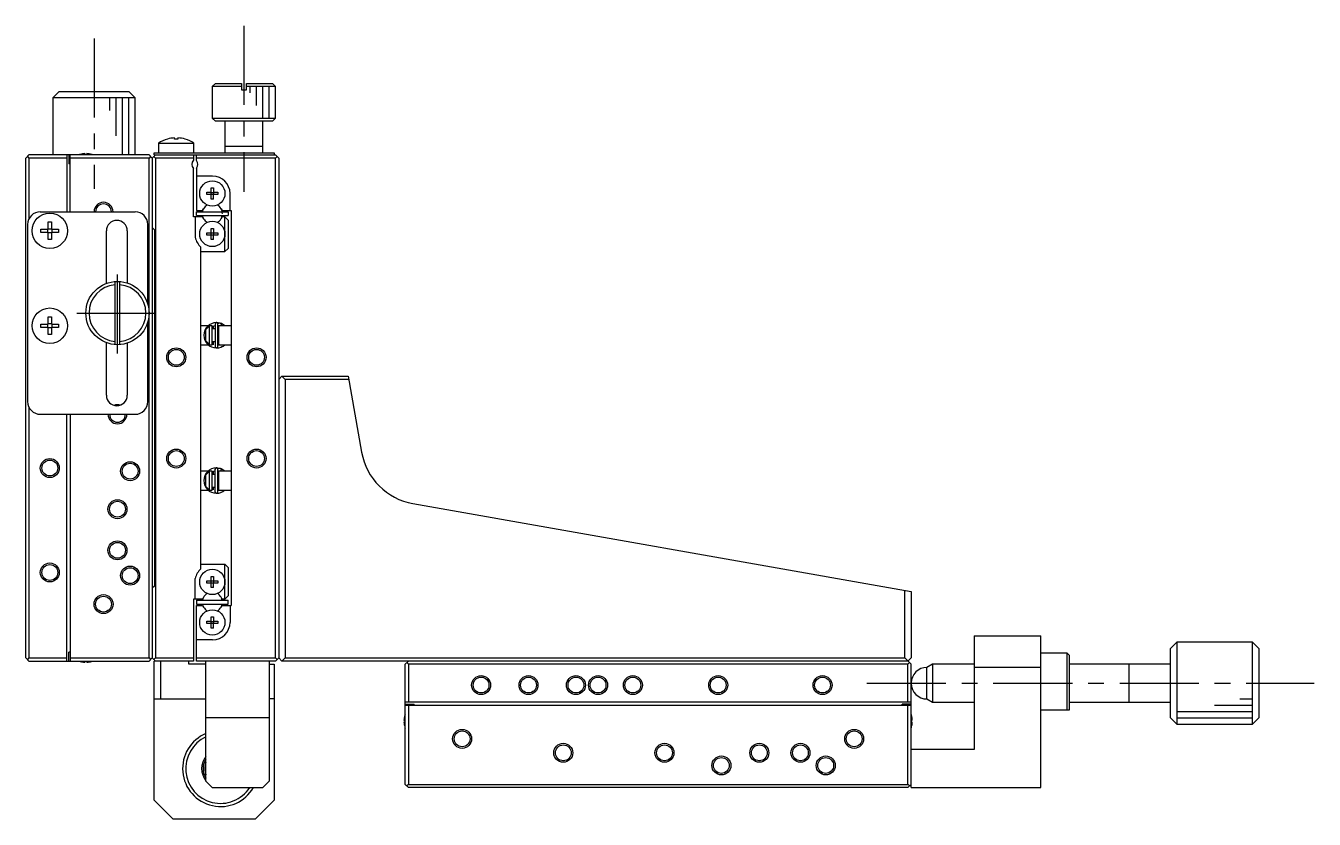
# Model space of a CAD drawing. Extents: x -356 to 385, y 63 to 688.
# Drawn here: x -355.7 to -151.9, y 325.1 to 450.5 of the extents above; entities that cross this region are included whole.
import ezdxf

# ---------------------------------------------------------------- set-up
doc = ezdxf.new("R2010")
doc.units = 0
doc.header["$LTSCALE"] = 10
doc.linetypes.add('CENTER', pattern=[2, 1.25, -0.25, 0.25, -0.25])
doc.layers.get('0').update_dxf_attribs({"linetype": 'CONTINUOUS'})
doc.layers.add('CENTER', color=1, linetype='CENTER')

msp = doc.modelspace()

# ---------------------------------------------------------------- linework, layer by layer
at = {"color": 7, "linetype": 'CONTINUOUS'}
for p, q in [((-325.682253, 441.373324), (-326.182253, 440.873324)), ((-321.582253, 440.873324), (-326.182253, 440.873324)), ((-326.182253, 440.873324), (-326.182253, 435.873324)), ((-325.682253, 441.373324), (-321.582253, 441.373324)), ((-321.582253, 441.373324), (-321.582253, 440.373324)), ((-321.582253, 440.373324), (-320.782253, 440.373324)), ((-320.782253, 441.373324), (-316.682253, 441.373324)), ((-320.782253, 440.373324), (-320.782253, 441.373324)), ((-316.182253, 440.873324), (-320.782253, 440.873324)), ((-316.182253, 440.873324), (-316.682253, 441.373324)), ((-316.182253, 435.873324), (-316.182253, 440.873324)), ((-350.382253, 440.073324), (-351.382253, 439.073324)), ((-351.382253, 439.073324), (-351.382253, 430.073324)), ((-338.382253, 439.073324), (-351.382253, 439.073324)), ((-350.382253, 440.073324), (-339.382253, 440.073324)), ((-338.382253, 439.073324), (-339.382253, 440.073324)), ((-338.382253, 430.073324), (-338.382253, 439.073324)), ((-326.182253, 435.873324), (-325.682253, 435.373324)), ((-326.182253, 435.873324), (-316.182253, 435.873324)), ((-316.682253, 435.373324), (-325.682253, 435.373324)), ((-324.182253, 435.373324), (-324.182253, 430.373324)), ((-318.182253, 430.373324), (-318.182253, 435.373324)), ((-316.682253, 435.373324), (-316.182253, 435.873324)), ((-333.281392, 432.566528), (-333.284401, 432.572697)), ((-332.142253, 432.566528), (-332.142253, 432.759785)), ((-331.622253, 432.566528), (-332.142253, 432.566528)), ((-331.622253, 432.759785), (-331.622253, 432.566528)), ((-330.480105, 432.572697), (-330.483114, 432.566528)), ((-355.682253, 429.573324), (-355.182253, 430.073324)), ((-336.182253, 430.073324), (-355.182253, 430.073324)), ((-349.182253, 430.073324), (-349.182253, 421.073324)), ((-348.882253, 430.073324), (-348.882253, 428.673324)), ((-348.682253, 421.073324), (-348.682253, 430.073324)), ((-347.068615, 430.142845), (-347.070869, 430.147468)), ((-346.362253, 430.142845), (-346.362253, 430.263183)), ((-346.002253, 430.142845), (-346.362253, 430.142845)), ((-346.002253, 430.263183), (-346.002253, 430.142845)), ((-345.293637, 430.147468), (-345.295892, 430.142845)), ((-336.182253, 430.073324), (-335.682253, 429.573324)), ((-335.182253, 430.073324), (-335.682253, 429.573324)), ((-335.382253, 430.073324), (-335.382253, 430.373324)), ((-335.382253, 430.373324), (-316.382253, 430.373324)), ((-335.382253, 430.073324), (-316.182253, 430.073324)), ((-334.682253, 431.915787), (-329.082253, 431.915787)), ((-334.682253, 431.915787), (-334.682253, 430.373324)), ((-329.182253, 430.073324), (-329.182253, 429.234761)), ((-329.082253, 430.373324), (-329.082253, 431.915787)), ((-328.682253, 429.173324), (-328.682253, 430.073324)), ((-318.182253, 431.373324), (-324.182253, 431.373324)), ((-316.382253, 430.373324), (-316.382253, 430.073324)), ((-315.682253, 429.573324), (-316.182253, 430.073324)), ((-355.682253, 350.573324), (-355.682253, 429.573324)), ((-355.432253, 429.823324), (-355.182253, 429.573324)), ((-355.182253, 429.573324), (-355.182253, 419.945103)), ((-349.182253, 429.573324), (-355.182253, 429.573324)), ((-348.682253, 428.673324), (-348.882253, 428.673324)), ((-336.182253, 429.573324), (-348.682253, 429.573324)), ((-335.932253, 429.823324), (-336.182253, 429.573324)), ((-336.182253, 350.573324), (-336.182253, 429.573324)), ((-335.682253, 429.573324), (-335.682253, 350.573324)), ((-335.182253, 429.573324), (-335.432253, 429.823324)), ((-335.182253, 429.573324), (-335.182253, 350.573324)), ((-329.182253, 429.573324), (-335.182253, 429.573324)), ((-329.182253, 420.273324), (-329.182253, 427.911886)), ((-316.182253, 429.573324), (-328.682253, 429.573324)), ((-328.682253, 427.973324), (-328.682253, 421.273324)), ((-315.932253, 429.823324), (-316.182253, 429.573324)), ((-316.182253, 350.573324), (-316.182253, 429.573324)), ((-315.682253, 429.573324), (-315.682253, 350.573324)), ((-326.132253, 426.723324), (-328.682253, 426.723324)), ((-327.068615, 424.153324), (-326.362253, 424.153324)), ((-327.068615, 423.793324), (-327.068615, 424.153324)), ((-326.362253, 424.859685), (-326.002253, 424.859685)), ((-326.362253, 424.153324), (-326.362253, 424.859685)), ((-326.351881, 424.142952), (-326.362253, 424.153324)), ((-326.351881, 423.803696), (-326.362253, 423.793324)), ((-326.351881, 423.803696), (-326.351881, 424.142952)), ((-326.351881, 424.142952), (-326.012625, 424.142952)), ((-326.012625, 423.803696), (-326.351881, 423.803696)), ((-326.012625, 424.142952), (-326.002253, 424.153324)), ((-326.012625, 424.142952), (-326.012625, 423.803696)), ((-326.012625, 423.803696), (-326.002253, 423.793324)), ((-326.002253, 424.859685), (-326.002253, 424.153324)), ((-326.002253, 424.153324), (-325.295892, 424.153324)), ((-325.295892, 424.153324), (-325.295892, 423.793324)), ((-323.382253, 421.273324), (-323.382253, 423.973324)), ((-326.362253, 423.793324), (-327.068615, 423.793324)), ((-326.362253, 423.086962), (-326.362253, 423.793324)), ((-326.002253, 423.086962), (-326.362253, 423.086962)), ((-325.295892, 423.793324), (-326.002253, 423.793324)), ((-326.002253, 423.086962), (-326.002253, 423.793324)), ((-353.382253, 421.073324), (-338.382253, 421.073324)), ((-327.726665, 420.273324), (-329.182253, 420.273324)), ((-328.882253, 420.273324), (-328.882253, 417.051308)), ((-328.682253, 421.273324), (-327.726665, 421.273324)), ((-328.682253, 420.473324), (-328.682253, 421.073324)), ((-328.682253, 421.073324), (-323.682253, 421.073324)), ((-328.682253, 420.473324), (-323.682253, 420.473324)), ((-327.726665, 421.273324), (-327.557068, 421.567074)), ((-327.557068, 419.979574), (-327.726665, 420.273324)), ((-324.807438, 421.567074), (-324.637841, 421.273324)), ((-324.637841, 420.273324), (-324.807438, 419.979574)), ((-324.637841, 421.273324), (-323.182253, 421.273324)), ((-324.182253, 420.273324), (-324.637841, 420.273324)), ((-324.182253, 420.273324), (-323.682253, 419.773324)), ((-324.182253, 414.773324), (-324.182253, 420.273324)), ((-323.682253, 421.073324), (-323.682253, 420.473324)), ((-323.682253, 419.773324), (-323.682253, 415.273324)), ((-323.182253, 421.273324), (-323.182253, 358.873324)), ((-355.382253, 419.073324), (-355.382253, 391.073324)), ((-353.281392, 417.813324), (-353.281392, 418.333324)), ((-353.281392, 418.333324), (-352.142253, 418.333324)), ((-352.142253, 417.813324), (-353.281392, 417.813324)), ((-352.211695, 417.813324), (-352.211695, 418.333324)), ((-352.142253, 419.472463), (-351.622253, 419.472463)), ((-352.142253, 418.333324), (-352.142253, 419.472463)), ((-352.142253, 418.402765), (-351.622253, 418.402765)), ((-352.142253, 416.674185), (-352.142253, 417.813324)), ((-351.622253, 417.743882), (-352.142253, 417.743882)), ((-351.622253, 419.472463), (-351.622253, 418.333324)), ((-351.622253, 418.333324), (-350.483114, 418.333324)), ((-350.483114, 417.813324), (-351.622253, 417.813324)), ((-351.622253, 417.813324), (-351.622253, 416.674185)), ((-351.552811, 418.333324), (-351.552811, 417.813324)), ((-350.483114, 418.333324), (-350.483114, 417.813324)), ((-342.932253, 409.757072), (-342.932253, 418.073324)), ((-339.632253, 418.073324), (-339.632253, 409.827006)), ((-336.382253, 406.473324), (-336.382253, 419.073324)), ((-335.682253, 418.573324), (-335.332253, 418.223324)), ((-335.332253, 418.223324), (-335.332253, 361.923324)), ((-327.068615, 417.753324), (-326.362253, 417.753324)), ((-327.068615, 417.393324), (-327.068615, 417.753324)), ((-326.362253, 418.459685), (-326.002253, 418.459685)), ((-326.362253, 417.753324), (-326.362253, 418.459685)), ((-326.351881, 417.742952), (-326.362253, 417.753324)), ((-326.351881, 417.403696), (-326.351881, 417.742952)), ((-326.351881, 417.742952), (-326.012625, 417.742952)), ((-326.012625, 417.742952), (-326.002253, 417.753324)), ((-326.012625, 417.742952), (-326.012625, 417.403696)), ((-326.002253, 418.459685), (-326.002253, 417.753324)), ((-326.002253, 417.753324), (-325.295892, 417.753324)), ((-325.295892, 417.753324), (-325.295892, 417.393324)), ((-351.622253, 416.674185), (-352.142253, 416.674185)), ((-326.362253, 417.393324), (-327.068615, 417.393324)), ((-326.351881, 417.403696), (-326.362253, 417.393324)), ((-326.362253, 416.686962), (-326.362253, 417.393324)), ((-326.002253, 416.686962), (-326.362253, 416.686962)), ((-326.012625, 417.403696), (-326.351881, 417.403696)), ((-326.012625, 417.403696), (-326.002253, 417.393324)), ((-325.295892, 417.393324), (-326.002253, 417.393324)), ((-326.002253, 416.686962), (-326.002253, 417.393324)), ((-327.982253, 364.652386), (-327.982253, 415.494261)), ((-327.982253, 414.773324), (-324.182253, 414.773324)), ((-323.682253, 415.273324), (-324.182253, 414.773324)), ((-341.582253, 410.057298), (-341.582253, 400.089349)), ((-340.782253, 400.089349), (-340.782253, 410.057298)), ((-352.142253, 404.472463), (-351.622253, 404.472463)), ((-352.142253, 403.333324), (-352.142253, 404.472463)), ((-351.622253, 404.472463), (-351.622253, 403.333324)), ((-336.382253, 391.073324), (-336.382253, 403.673324)), ((-324.807599, 403.419789), (-325.498878, 403.553544)), ((-325.209648, 403.433171), (-325.24407, 403.423434)), ((-325.174791, 403.441177), (-325.209648, 403.433171)), ((-325.139584, 403.447432), (-325.174791, 403.441177)), ((-325.104114, 403.451922), (-325.139584, 403.447432)), ((-325.068467, 403.454634), (-325.104114, 403.451922)), ((-325.03273, 403.455562), (-325.068467, 403.454634)), ((-324.99699, 403.454705), (-325.03273, 403.455562)), ((-324.961335, 403.452063), (-324.99699, 403.454705)), ((-324.925852, 403.447644), (-324.961335, 403.452063)), ((-324.890628, 403.441457), (-324.925852, 403.447644)), ((-324.855749, 403.433516), (-324.890628, 403.441457)), ((-324.8213, 403.423841), (-324.855749, 403.433516)), ((-353.281392, 402.813324), (-353.281392, 403.333324)), ((-353.281392, 403.333324), (-352.142253, 403.333324)), ((-352.142253, 402.813324), (-353.281392, 402.813324)), ((-352.211695, 402.813324), (-352.211695, 403.333324)), ((-352.142253, 403.402765), (-351.622253, 403.402765)), ((-352.142253, 401.674185), (-352.142253, 402.813324)), ((-351.622253, 402.743882), (-352.142253, 402.743882)), ((-351.622253, 401.674185), (-352.142253, 401.674185)), ((-351.622253, 403.333324), (-350.483114, 403.333324)), ((-350.483114, 402.813324), (-351.622253, 402.813324)), ((-351.622253, 402.813324), (-351.622253, 401.674185)), ((-351.552811, 403.333324), (-351.552811, 402.813324)), ((-350.483114, 403.333324), (-350.483114, 402.813324)), ((-326.827637, 403.073324), (-327.982253, 403.073324)), ((-327.182253, 402.489839), (-326.682253, 403.019007)), ((-327.182253, 400.656809), (-327.182253, 402.489839)), ((-326.182253, 403.073324), (-326.682253, 403.073324)), ((-326.682253, 403.073324), (-326.682253, 400.073324)), ((-326.182291, 402.960745), (-325.752571, 403.089616)), ((-326.182253, 400.073324), (-326.182253, 403.073324)), ((-325.752519, 402.573324), (-326.182253, 402.573324)), ((-325.982253, 402.573324), (-325.982253, 403.03787)), ((-325.752519, 403.330011), (-325.752519, 399.780011)), ((-325.311275, 403.398861), (-325.313106, 403.398083)), ((-325.277974, 403.411988), (-325.311275, 403.398861)), ((-325.302519, 399.780011), (-325.302519, 403.330011)), ((-325.302519, 402.730459), (-325.182261, 402.959177)), ((-325.182253, 402.573324), (-325.302519, 402.573324)), ((-325.24407, 403.423434), (-325.277974, 403.411988)), ((-325.182253, 403.073324), (-325.182253, 400.073324)), ((-323.182253, 403.073324), (-325.182253, 403.073324)), ((-324.858998, 403.086917), (-324.865885, 403.073324)), ((-324.852012, 403.101149), (-324.858998, 403.086917)), ((-324.747115, 403.395342), (-324.85549, 403.073286)), ((-324.844968, 403.115933), (-324.852012, 403.101149)), ((-324.837911, 403.131181), (-324.844968, 403.115933)), ((-324.830881, 403.146799), (-324.837911, 403.131181)), ((-324.823922, 403.162694), (-324.830881, 403.146799)), ((-324.817076, 403.178769), (-324.823922, 403.162694)), ((-324.787368, 403.412455), (-324.8213, 403.423841)), ((-324.810384, 403.194928), (-324.817076, 403.178769)), ((-324.803887, 403.211072), (-324.810384, 403.194928)), ((-324.797623, 403.227104), (-324.803887, 403.211072)), ((-324.791631, 403.242927), (-324.797623, 403.227104)), ((-324.785948, 403.258445), (-324.791631, 403.242927)), ((-324.755781, 403.400118), (-324.787368, 403.412455)), ((-324.780606, 403.273565), (-324.785948, 403.258445)), ((-324.775639, 403.288194), (-324.780606, 403.273565)), ((-324.771077, 403.302246), (-324.775639, 403.288194)), ((-324.766947, 403.315634), (-324.771077, 403.302246)), ((-324.763275, 403.328277), (-324.766947, 403.315634)), ((-324.760081, 403.3401), (-324.763275, 403.328277)), ((-324.757387, 403.351031), (-324.760081, 403.3401)), ((-324.755208, 403.361003), (-324.757387, 403.351031)), ((-324.757213, 403.400414), (-324.755071, 403.399726)), ((-324.227899, 403.073493), (-324.756253, 403.399191)), ((-324.753556, 403.369957), (-324.755208, 403.361003)), ((-324.755071, 403.399726), (-324.753458, 403.397784)), ((-324.752443, 403.377838), (-324.753556, 403.369957)), ((-324.753458, 403.397784), (-324.752384, 403.394602)), ((-324.751875, 403.384598), (-324.752443, 403.377838)), ((-324.752384, 403.394602), (-324.751855, 403.390198)), ((-324.751855, 403.390198), (-324.751875, 403.384598)), ((-324.713925, 403.38091), (-324.747477, 403.395491)), ((-342.932253, 392.073324), (-342.932253, 400.389575)), ((-339.632253, 400.319641), (-339.632253, 392.073324)), ((-327.982253, 400.073324), (-326.868872, 400.073324)), ((-326.682253, 400.12764), (-327.182253, 400.656809)), ((-326.682253, 400.073324), (-326.182253, 400.073324)), ((-326.182253, 400.573324), (-325.752519, 400.573324)), ((-325.982253, 400.073324), (-325.982253, 400.573324)), ((-325.302519, 400.573324), (-325.182253, 400.573324)), ((-325.182298, 400.150871), (-325.302519, 400.379563)), ((-325.177825, 400.044049), (-325.302501, 400.020393)), ((-325.182253, 400.073324), (-323.182253, 400.073324)), ((-325.071019, 400.072949), (-325.177825, 400.044049)), ((-324.814368, 399.687787), (-324.755781, 399.709904)), ((-324.75935, 399.709962), (-324.757213, 399.709608)), ((-324.757213, 399.709608), (-324.757531, 399.710383)), ((-324.755781, 399.709904), (-324.757213, 399.709608)), ((-324.756038, 399.710921), (-324.725782, 399.723877)), ((-315.182253, 395.073324), (-315.682253, 394.573324)), ((-314.682253, 394.573324), (-315.182253, 395.073324)), ((-315.182253, 395.073324), (-304.682253, 395.073324)), ((-304.59409, 394.573324), (-314.682253, 394.573324)), ((-314.682253, 394.573324), (-314.682253, 350.573324)), ((-304.682253, 395.073324), (-302.566579, 383.074673)), ((-355.182253, 390.201544), (-355.182253, 350.573324)), ((-353.382253, 389.073324), (-338.382253, 389.073324)), ((-349.182253, 350.073324), (-349.182253, 389.073324)), ((-348.682253, 389.073324), (-348.682253, 350.073324)), ((-326.878713, 380.073324), (-327.982253, 380.073324)), ((-327.182253, 379.489839), (-326.682253, 380.019007)), ((-327.182253, 377.656809), (-327.182253, 379.489839)), ((-326.182253, 380.073324), (-326.682253, 380.073324)), ((-326.682253, 380.073324), (-326.682253, 377.073324)), ((-326.182303, 380.002676), (-325.761799, 380.127299)), ((-326.182253, 377.073324), (-326.182253, 380.073324)), ((-325.761747, 379.573324), (-326.182253, 379.573324)), ((-325.982253, 380.073324), (-325.99675, 380.073324)), ((-325.982253, 379.573324), (-325.982253, 380.073324)), ((-325.761747, 380.367695), (-325.761747, 376.817695)), ((-324.816827, 380.457472), (-325.508107, 380.591227)), ((-325.320503, 380.436545), (-325.322335, 380.435767)), ((-325.287202, 380.449671), (-325.320503, 380.436545)), ((-325.311747, 376.817695), (-325.311747, 380.367695)), ((-325.311747, 379.768143), (-325.182284, 380.002849)), ((-325.182253, 379.573324), (-325.311747, 379.573324)), ((-325.253299, 380.461117), (-325.287202, 380.449671)), ((-325.218877, 380.470855), (-325.253299, 380.461117)), ((-325.18402, 380.478861), (-325.218877, 380.470855)), ((-325.148813, 380.485116), (-325.18402, 380.478861)), ((-325.182253, 380.073324), (-325.182253, 377.073324)), ((-323.182253, 380.073324), (-325.182253, 380.073324)), ((-325.113343, 380.489605), (-325.148813, 380.485116)), ((-325.077695, 380.492317), (-325.113343, 380.489605)), ((-325.041958, 380.493246), (-325.077695, 380.492317)), ((-325.006219, 380.492389), (-325.041958, 380.493246)), ((-324.970564, 380.489747), (-325.006219, 380.492389)), ((-324.935081, 380.485327), (-324.970564, 380.489747)), ((-324.899857, 380.47914), (-324.935081, 380.485327)), ((-324.864977, 380.4712), (-324.899857, 380.47914)), ((-324.888626, 380.085695), (-324.895657, 380.073324)), ((-324.88132, 380.099146), (-324.888626, 380.085695)), ((-324.756344, 380.433026), (-324.88516, 380.073295)), ((-324.873793, 380.113578), (-324.88132, 380.099146)), ((-324.866102, 380.128883), (-324.873793, 380.113578)), ((-324.858303, 380.144945), (-324.866102, 380.128883)), ((-324.830528, 380.461525), (-324.864977, 380.4712)), ((-324.850456, 380.161645), (-324.858303, 380.144945)), ((-324.842619, 380.178858), (-324.850456, 380.161645)), ((-324.834851, 380.196455), (-324.842619, 380.178858)), ((-324.827209, 380.214304), (-324.834851, 380.196455)), ((-324.796597, 380.450139), (-324.830528, 380.461525)), ((-324.819751, 380.232272), (-324.827209, 380.214304)), ((-324.812533, 380.250225), (-324.819751, 380.232272)), ((-324.805609, 380.268029), (-324.812533, 380.250225)), ((-324.79903, 380.285549), (-324.805609, 380.268029)), ((-324.792845, 380.302656), (-324.79903, 380.285549)), ((-324.76501, 380.437802), (-324.796597, 380.450139)), ((-324.787102, 380.319221), (-324.792845, 380.302656)), ((-324.781843, 380.33512), (-324.787102, 380.319221)), ((-324.777106, 380.350234), (-324.781843, 380.33512)), ((-324.772929, 380.364451), (-324.777106, 380.350234)), ((-324.769341, 380.377664), (-324.772929, 380.364451)), ((-324.76637, 380.389774), (-324.769341, 380.377664)), ((-324.766441, 380.438098), (-324.764092, 380.437254)), ((-324.764038, 380.400691), (-324.76637, 380.389774)), ((-324.194276, 380.073476), (-324.765482, 380.436875)), ((-324.764092, 380.437254), (-324.762398, 380.434861)), ((-324.762362, 380.410333), (-324.764038, 380.400691)), ((-324.762398, 380.434861), (-324.761373, 380.430937)), ((-324.761355, 380.418627), (-324.762362, 380.410333)), ((-324.761373, 380.430937), (-324.761025, 380.425513)), ((-324.761025, 380.425513), (-324.761355, 380.418627)), ((-327.982253, 377.073324), (-326.834793, 377.073324)), ((-326.682253, 377.12764), (-327.182253, 377.656809)), ((-326.682253, 377.073324), (-326.182253, 377.073324)), ((-326.182253, 377.573324), (-325.761747, 377.573324)), ((-325.982253, 377.107427), (-325.982253, 377.573324)), ((-325.311747, 377.573324), (-325.182253, 377.573324)), ((-325.182294, 377.182547), (-325.311747, 377.417246)), ((-325.182239, 377.082861), (-325.311729, 377.058076)), ((-325.182253, 377.073324), (-323.182253, 377.073324)), ((-324.823597, 376.72547), (-324.76501, 376.747587)), ((-324.768578, 376.747646), (-324.766441, 376.747291)), ((-324.766441, 376.747291), (-324.76676, 376.748067)), ((-324.76501, 376.747587), (-324.766441, 376.747291)), ((-324.765266, 376.748604), (-324.73501, 376.761561)), ((-294.454972, 374.963081), (-215.682253, 361.073324)), ((-327.982253, 365.373324), (-324.182253, 365.373324)), ((-324.182253, 365.373324), (-323.682253, 364.873324)), ((-324.182253, 359.873324), (-324.182253, 365.373324)), ((-323.682253, 364.873324), (-323.682253, 360.373324)), ((-328.882253, 359.873324), (-328.882253, 363.095339)), ((-327.068615, 362.753324), (-326.362253, 362.753324)), ((-327.068615, 362.393324), (-327.068615, 362.753324)), ((-326.362253, 363.459685), (-326.002253, 363.459685)), ((-326.362253, 362.753324), (-326.362253, 363.459685)), ((-326.351881, 362.742952), (-326.362253, 362.753324)), ((-326.351881, 362.403696), (-326.351881, 362.742952)), ((-326.351881, 362.742952), (-326.012625, 362.742952)), ((-326.012625, 362.742952), (-326.002253, 362.753324)), ((-326.012625, 362.742952), (-326.012625, 362.403696)), ((-326.002253, 363.459685), (-326.002253, 362.753324)), ((-326.002253, 362.753324), (-325.295892, 362.753324)), ((-325.295892, 362.753324), (-325.295892, 362.393324)), ((-335.332253, 361.923324), (-335.682253, 361.573324)), ((-326.362253, 362.393324), (-327.068615, 362.393324)), ((-326.351881, 362.403696), (-326.362253, 362.393324)), ((-326.362253, 361.686962), (-326.362253, 362.393324)), ((-326.002253, 361.686962), (-326.362253, 361.686962)), ((-326.012625, 362.403696), (-326.351881, 362.403696)), ((-326.012625, 362.403696), (-326.002253, 362.393324)), ((-325.295892, 362.393324), (-326.002253, 362.393324)), ((-326.002253, 361.686962), (-326.002253, 362.393324)), ((-216.682253, 350.573324), (-216.682253, 361.249651)), ((-215.682253, 361.073324), (-215.682253, 350.573324)), ((-327.726665, 359.873324), (-329.182253, 359.873324)), ((-329.182253, 359.873324), (-329.182253, 350.073324)), ((-328.682253, 359.673324), (-323.682253, 359.673324)), ((-328.682253, 359.673324), (-328.682253, 359.073324)), ((-328.682253, 359.073324), (-323.682253, 359.073324)), ((-328.682253, 358.873324), (-327.726665, 358.873324)), ((-328.682253, 350.073324), (-328.682253, 358.873324)), ((-327.557068, 360.167074), (-327.726665, 359.873324)), ((-327.726665, 358.873324), (-327.557068, 358.579574)), ((-324.637841, 359.873324), (-324.807438, 360.167074)), ((-324.807438, 358.579574), (-324.637841, 358.873324)), ((-324.182253, 359.873324), (-324.637841, 359.873324)), ((-324.637841, 358.873324), (-323.182253, 358.873324)), ((-323.682253, 360.373324), (-324.182253, 359.873324)), ((-323.682253, 359.073324), (-323.682253, 359.673324)), ((-323.382253, 358.873324), (-323.382253, 356.173324)), ((-326.362253, 357.059685), (-326.002253, 357.059685)), ((-326.362253, 356.353324), (-326.362253, 357.059685)), ((-326.002253, 357.059685), (-326.002253, 356.353324)), ((-327.068615, 356.353324), (-326.362253, 356.353324)), ((-327.068615, 355.993324), (-327.068615, 356.353324)), ((-326.362253, 355.993324), (-327.068615, 355.993324)), ((-326.351881, 356.342952), (-326.362253, 356.353324)), ((-326.351881, 356.003696), (-326.362253, 355.993324)), ((-326.362253, 355.286962), (-326.362253, 355.993324)), ((-326.002253, 355.286962), (-326.362253, 355.286962)), ((-326.351881, 356.003696), (-326.351881, 356.342952)), ((-326.351881, 356.342952), (-326.012625, 356.342952)), ((-326.012625, 356.003696), (-326.351881, 356.003696)), ((-326.012625, 356.342952), (-326.002253, 356.353324)), ((-326.012625, 356.342952), (-326.012625, 356.003696)), ((-326.012625, 356.003696), (-326.002253, 355.993324)), ((-326.002253, 356.353324), (-325.295892, 356.353324)), ((-325.295892, 355.993324), (-326.002253, 355.993324)), ((-326.002253, 355.286962), (-326.002253, 355.993324)), ((-325.295892, 356.353324), (-325.295892, 355.993324)), ((-326.132253, 353.423324), (-328.682253, 353.423324)), ((-205.682253, 354.073324), (-195.182253, 354.073324)), ((-205.682253, 354.073324), (-205.682253, 336.073324)), ((-195.182253, 330.073324), (-195.182253, 354.073324)), ((-173.682253, 353.073324), (-174.682253, 352.073324)), ((-161.682253, 353.073324), (-173.682253, 353.073324)), ((-173.682253, 353.073324), (-173.682253, 340.073324)), ((-161.682253, 340.073324), (-161.682253, 353.073324)), ((-160.682253, 352.073324), (-161.682253, 353.073324)), ((-355.682253, 350.573324), (-355.182253, 350.073324)), ((-355.182253, 350.573324), (-355.432253, 350.323324)), ((-355.182253, 350.573324), (-349.182253, 350.573324)), ((-348.882253, 350.073324), (-348.882253, 351.473324)), ((-348.682253, 351.473324), (-348.882253, 351.473324)), ((-348.682253, 350.573324), (-336.182253, 350.573324)), ((-336.182253, 350.573324), (-335.932253, 350.323324)), ((-336.182253, 350.073324), (-335.682253, 350.573324)), ((-335.682253, 350.573324), (-335.182253, 350.073324)), ((-335.432253, 350.323324), (-335.182253, 350.573324)), ((-335.182253, 350.573324), (-329.182253, 350.573324)), ((-328.682253, 350.573324), (-316.182253, 350.573324)), ((-316.182253, 350.573324), (-315.932253, 350.323324)), ((-315.682253, 350.573324), (-316.182253, 350.073324)), ((-315.682253, 350.573324), (-315.182253, 350.073324)), ((-315.182253, 350.073324), (-314.682253, 350.573324)), ((-314.682253, 350.573324), (-216.682253, 350.573324)), ((-216.682253, 350.573324), (-215.682253, 349.573324)), ((-216.182253, 350.073324), (-215.682253, 350.573324)), ((-190.982253, 351.323324), (-195.182253, 351.323324)), ((-190.982253, 342.323324), (-190.982253, 351.323324)), ((-190.682253, 351.023324), (-190.982253, 351.323324)), ((-190.682253, 351.023324), (-190.682253, 342.323324)), ((-174.682253, 341.073324), (-174.682253, 352.073324)), ((-160.682253, 352.073324), (-160.682253, 341.073324)), ((-355.182253, 350.073324), (-336.182253, 350.073324)), ((-347.070869, 349.99918), (-347.068615, 350.003802)), ((-346.362253, 350.003802), (-346.002253, 350.003802)), ((-346.362253, 349.883465), (-346.362253, 350.003802)), ((-346.002253, 350.003802), (-346.002253, 349.883465)), ((-345.295892, 350.003802), (-345.293637, 349.99918)), ((-329.182253, 350.073324), (-335.382253, 350.073324)), ((-335.382253, 328.073324), (-335.382253, 350.073324)), ((-334.382253, 350.073324), (-334.382253, 344.073324)), ((-329.882253, 349.573324), (-329.882253, 350.073324)), ((-327.182253, 349.573324), (-329.882253, 349.573324)), ((-316.182253, 350.073324), (-328.682253, 350.073324)), ((-327.182253, 331.073324), (-327.182253, 350.073324)), ((-317.182253, 350.073324), (-317.182253, 331.073324)), ((-317.182253, 349.573324), (-316.382253, 349.573324)), ((-316.382253, 349.573324), (-316.382253, 328.073324)), ((-216.182253, 350.073324), (-315.182253, 350.073324)), ((-295.682253, 349.573324), (-295.182253, 350.073324)), ((-295.682253, 330.573324), (-295.682253, 349.573324)), ((-295.182253, 349.573324), (-295.432253, 349.823324)), ((-295.182253, 349.573324), (-295.182253, 343.573324)), ((-216.182253, 349.573324), (-295.182253, 349.573324)), ((-215.932253, 349.823324), (-216.182253, 349.573324)), ((-216.182253, 343.573324), (-216.182253, 349.573324)), ((-215.682253, 330.073324), (-215.682253, 349.573324)), ((-212.316228, 349.573324), (-213.182253, 349.073324)), ((-213.182253, 344.073324), (-213.182253, 349.073324)), ((-205.682253, 349.573324), (-212.316228, 349.573324)), ((-212.316228, 349.573324), (-212.316228, 343.573324)), ((-195.182253, 349.073324), (-205.682253, 349.073324)), ((-174.682253, 349.573324), (-190.682253, 349.573324)), ((-181.182253, 343.573319), (-181.182253, 349.573329)), ((-335.382253, 344.073324), (-327.182253, 344.073324)), ((-316.382253, 344.073324), (-317.182253, 344.073324)), ((-215.682253, 343.573324), (-295.682253, 343.573324)), ((-295.682253, 343.273324), (-294.282253, 343.273324)), ((-295.682253, 343.073324), (-215.682253, 343.073324)), ((-295.182253, 343.073324), (-295.182253, 330.573324)), ((-294.282253, 343.073324), (-294.282253, 343.273324)), ((-217.082253, 343.073324), (-217.082253, 343.273324)), ((-215.682253, 343.273324), (-217.082253, 343.273324)), ((-216.182253, 330.573324), (-216.182253, 343.073324)), ((-213.182253, 344.073324), (-212.316228, 343.573324)), ((-212.316228, 343.573324), (-205.682253, 343.573324)), ((-190.682253, 342.323324), (-195.182253, 342.323324)), ((-190.682253, 343.573324), (-174.682253, 343.573324)), ((-317.182253, 341.073324), (-327.182253, 341.073324)), ((-295.872112, 340.753324), (-295.751775, 340.753324)), ((-295.751775, 340.393324), (-295.872112, 340.393324)), ((-295.756397, 341.46194), (-295.751775, 341.459685)), ((-295.751775, 340.753324), (-295.751775, 340.393324)), ((-215.612731, 341.459685), (-215.608109, 341.46194)), ((-215.612731, 340.753324), (-215.492394, 340.753324)), ((-215.612731, 340.393324), (-215.612731, 340.753324)), ((-215.492394, 340.393324), (-215.612731, 340.393324)), ((-174.682253, 341.073324), (-173.682253, 340.073324)), ((-161.682253, 340.073324), (-160.682253, 341.073324)), ((-295.751775, 339.686962), (-295.756397, 339.684708)), ((-215.608109, 339.684708), (-215.612731, 339.686962)), ((-173.682253, 340.073324), (-161.682253, 340.073324)), ((-205.682253, 336.073324), (-215.682253, 336.073324)), ((-327.182253, 331.073324), (-326.182253, 330.073324)), ((-318.182253, 330.073324), (-317.182253, 331.073324)), ((-295.182253, 330.073324), (-295.682253, 330.573324)), ((-295.182253, 330.573324), (-295.432253, 330.323324)), ((-295.182253, 330.573324), (-216.182253, 330.573324)), ((-215.932253, 330.323324), (-216.182253, 330.573324)), ((-216.182253, 330.073324), (-215.682253, 330.573324)), ((-335.382253, 328.073324), (-332.382253, 325.073324)), ((-326.182253, 330.073324), (-318.182253, 330.073324)), ((-319.382253, 325.073324), (-316.382253, 328.073324)), ((-216.182253, 330.073324), (-295.182253, 330.073324)), ((-215.682253, 330.073324), (-195.182253, 330.073324)), ((-319.382253, 325.073324), (-332.382253, 325.073324))]:
    msp.add_line(p, q, dxfattribs=at)
at = {"color": 3, "linetype": 'CONTINUOUS'}
for p, q in [((-320.182253, 439.873324), (-320.182253, 440.873324)), ((-319.182253, 437.873324), (-319.182253, 440.873324)), ((-318.182253, 435.873324), (-318.182253, 440.873324)), ((-317.182253, 435.873324), (-317.182253, 440.873324)), ((-342.382253, 437.073324), (-342.382253, 439.073324)), ((-341.382253, 433.073324), (-341.382253, 439.073324)), ((-340.382253, 430.073324), (-340.382253, 439.073324)), ((-339.382253, 430.073324), (-339.382253, 439.073324)), ((-167.682253, 343.073324), (-161.682253, 343.073324)), ((-163.682253, 344.073324), (-161.682253, 344.073324)), ((-173.682253, 342.073324), (-161.682253, 342.073324)), ((-173.682253, 341.073324), (-161.682253, 341.073324))]:
    msp.add_line(p, q, dxfattribs=at)
at = {"color": 7, "linetype": 'CONTINUOUS'}
for centre, radius in [((-326.182253, 423.973324), 2), ((-351.882253, 418.073324), 2.8), ((-326.182253, 417.573324), 2), ((-341.182253, 405.073324), 5), ((-351.882253, 403.073324), 2.8), ((-331.882253, 398.073324), 1.25), ((-319.182253, 398.073324), 1.25), ((-331.882253, 382.073324), 1.25), ((-319.182253, 382.073324), 1.25), ((-351.882253, 380.573324), 1.25), ((-339.182253, 380.073324), 1.25), ((-341.182253, 374.073324), 1.25), ((-341.182253, 367.573324), 1.25), ((-351.882253, 364.073324), 1.25), ((-339.182253, 363.573324), 1.25), ((-326.182253, 362.573324), 2), ((-343.382253, 359.073324), 1.25), ((-326.182253, 356.173324), 2), ((-283.682253, 346.273324), 1.25), ((-276.182253, 346.273324), 1.25), ((-268.682253, 346.273324), 1.25), ((-265.182253, 346.273324), 1.25), ((-259.682253, 346.273324), 1.25), ((-246.182253, 346.273324), 1.25), ((-229.682253, 346.273324), 1.25), ((-286.682253, 337.773324), 1.25), ((-224.682253, 337.773324), 1.25), ((-270.682253, 335.573324), 1.25), ((-254.682253, 335.573324), 1.25), ((-239.682253, 335.573324), 1.25), ((-233.182253, 335.573324), 1.25), ((-245.682253, 333.573324), 1.25), ((-229.182253, 333.573324), 1.25)]:
    msp.add_circle(centre, radius, dxfattribs=at)
at = {"color": 3, "linetype": 'CONTINUOUS'}
for centre in [(-331.882253, 398.073324), (-319.182253, 398.073324), (-331.882253, 382.073324), (-319.182253, 382.073324), (-351.882253, 380.573324), (-339.182253, 380.073324), (-341.182253, 374.073324), (-341.182253, 367.573324), (-351.882253, 364.073324), (-339.182253, 363.573324), (-343.382253, 359.073324), (-283.682253, 346.273324), (-276.182253, 346.273324), (-268.682253, 346.273324), (-265.182253, 346.273324), (-259.682253, 346.273324), (-246.182253, 346.273324), (-229.682253, 346.273324), (-286.682253, 337.773324), (-224.682253, 337.773324), (-270.682253, 335.573324), (-254.682253, 335.573324), (-239.682253, 335.573324), (-233.182253, 335.573324), (-245.682253, 333.573324), (-229.182253, 333.573324)]:
    msp.add_circle(centre, 1.5, dxfattribs=at)
at = {"color": 7, "linetype": 'CONTINUOUS'}
for centre, radius, start, end in [((-331.882253, 427.773324), 5, 106.285843, 124.055798), ((-331.882253, 427.773324), 4.993235, 92.984767, 106.272555), ((-331.882253, 427.773324), 4.993235, 73.727445, 87.015233), ((-331.882253, 427.773324), 5, 55.944202, 73.714157), ((-346.182253, 427.073324), 3.2, 106.122533, 110.364137), ((-346.182253, 427.073324), 3.194933, 93.229709, 106.106712), ((-346.182253, 427.073324), 3.194933, 73.893288, 86.770291), ((-346.182253, 427.073324), 3.2, 69.635865, 73.877467), ((-328.432253, 428.573324), 1, 138.590378, 221.409622), ((-329.482253, 428.573324), 1, 323.130102, 36.869898), ((-326.132253, 423.973324), 2.75, 0, 90), ((-343.382253, 421.073324), 1.25, 0, 180), ((-326.182253, 420.773324), 1.5875, 135, 150), ((-326.067253, 420.658514), 1.75, 121.886504, 135.004406), ((-326.182253, 420.773323), 1.5875, 120.433182, 134.999975), ((-326.182253, 420.773323), 1.5875, 30.000031, 59.566818), ((-326.297253, 420.658514), 1.75, 44.995594, 58.113496), ((-353.382253, 419.073324), 2, 90, 180), ((-338.382253, 419.073324), 2, 0, 90), ((-326.182253, 420.773323), 1.5875, 149.999969, 169.10691), ((-326.182253, 420.773323), 1.5875, 190.893016, 210), ((-326.182253, 420.773324), 1.5875, 210, 225), ((-326.182253, 420.773323), 1.5875, 315.000026, 349.10691), ((-326.182253, 420.773323), 1.5875, 0, 30.000031), ((-341.282253, 418.073324), 1.65, 0, 180), ((-326.182253, 420.773323), 1.5875, 224.999975, 239.566737), ((-326.067253, 420.888133), 1.75, 224.995594, 238.113496), ((-326.182253, 420.773323), 1.5875, 300.433263, 315.000025), ((-326.297253, 420.888133), 1.75, 301.886504, 315.004406), ((-326.182253, 417.573324), 2.75, 190.942499, 229.114807), ((-341.182253, 405.073324), 4.5, 95.099689, 264.900311), ((-341.182253, 405.073324), 4.5, 275.099689, 84.900311), ((-325.52748, 401.555055), 1.998762, 90.738023, 269.187021), ((-325.527519, 403.330011), 0.225, 0, 180), ((-325.527519, 399.780011), 0.225, 180, 0), ((-325.528947, 401.558778), 2.002574, 270.859394, 312.103214), ((-341.282253, 392.073324), 1.65, 180, 0), ((-353.382253, 391.073324), 2, 180, 270), ((-338.382253, 391.073324), 2, 270, 0), ((-341.182253, 389.073324), 1.25, 180, 0), ((-292.71849, 384.811157), 10, 190, 260), ((-325.536709, 378.592739), 1.998762, 90.738023, 269.187021), ((-325.536747, 380.367695), 0.225, 0, 180), ((-325.538343, 378.597344), 2.00346, 270.863794, 310.459737), ((-325.536747, 376.817695), 0.225, 180, 0), ((-326.182253, 362.573324), 2.75, 130.885193, 169.057501), ((-326.182253, 359.373325), 1.5875, 120.433263, 135.000025), ((-326.067253, 359.258514), 1.75, 121.886504, 135.004406), ((-326.182253, 359.373325), 1.5875, 44.999975, 59.566737), ((-326.297253, 359.258514), 1.75, 44.995594, 58.113496), ((-326.182253, 359.373325), 1.5875, 135.000026, 169.106998), ((-326.182253, 359.373324), 1.5875, 30, 45), ((-326.182253, 359.373325), 1.5875, 10.893002, 30), ((-326.182253, 359.373325), 1.5875, 329.999969, 349.106942), ((-326.182253, 359.373325), 1.5875, 210.000031, 239.566818), ((-326.067253, 359.488133), 1.75, 224.995594, 238.113496), ((-326.182253, 359.373325), 1.5875, 300.433182, 314.999975), ((-326.297253, 359.488133), 1.75, 301.886504, 315.004406), ((-326.182253, 359.373324), 1.5875, 315, 330), ((-326.132253, 356.173324), 2.75, 270, 0), ((-346.182253, 353.073324), 3.2, 249.635867, 253.877467), ((-346.182253, 353.073324), 3.194933, 253.893288, 266.770291), ((-346.182253, 353.073324), 3.194933, 273.229709, 286.106712), ((-346.182253, 353.073324), 3.2, 286.122533, 290.364133), ((-213.182253, 346.573324), 2.5, 90, 270), ((-292.682253, 340.573324), 3.194933, 163.893288, 176.770291), ((-292.682253, 340.573324), 3.194933, 183.229709, 196.106712), ((-292.682253, 340.573324), 3.2, 159.635865, 163.877467), ((-218.682253, 340.573324), 3.2, 16.122533, 20.364135), ((-218.682253, 340.573324), 3.194933, 3.229709, 16.106712), ((-218.682253, 340.573324), 3.194933, 343.893288, 356.770291), ((-324.882253, 333.073324), 6, 112.54031, 330), ((-292.682253, 340.573324), 3.2, 196.122533, 200.364135), ((-218.682253, 340.573324), 3.2, 339.635865, 343.877467), ((-324.882253, 333.073324), 5.5, 114.719851, 326.944269), ((-324.882253, 333.073324), 3, 140.055495, 219.944505), ((-324.882253, 333.073324), 2.5, 156.926082, 203.073918)]:
    msp.add_arc(centre, radius, start, end, dxfattribs=at)
at = {"color": 3, "linetype": 'CONTINUOUS'}
for centre, radius, start, end in [((-343.382253, 421.073324), 1.5, 0, 180), ((-341.182253, 389.073324), 1.5, 73.366025, 110.45228), ((-341.182253, 389.073324), 1.5, 180, 0), ((-324.882253, 333.073324), 2.75, 146.758097, 213.241903)]:
    msp.add_arc(centre, radius, start, end, dxfattribs=at)
at = {"layer": 'CENTER', "color": 1, "linetype": 'CENTER'}
for p, q in [((-321.182253, 450.473324), (-321.182253, 424.223324)), ((-344.882253, 448.473324), (-344.882253, 424.723324)), ((-341.182253, 398.673324), (-341.182253, 411.473324)), ((-347.582253, 405.073324), (-334.782253, 405.073324)), ((-222.682253, 346.573324), (-151.932253, 346.573324))]:
    msp.add_line(p, q, dxfattribs=at)

doc.saveas('drawing.dxf')
